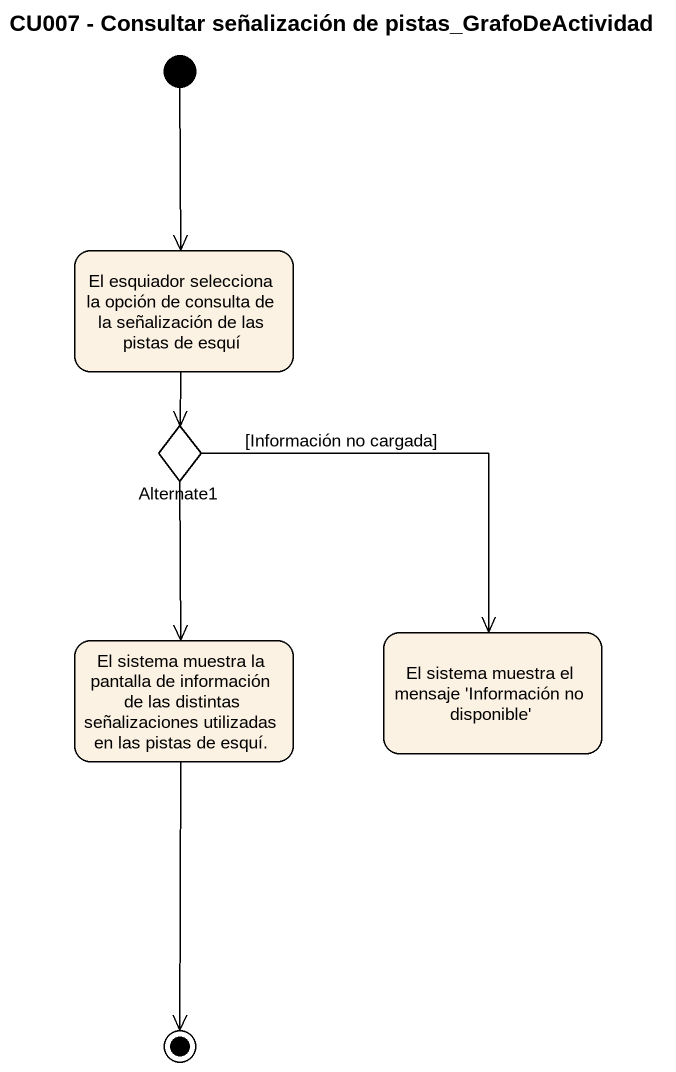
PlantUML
@startuml
title CU007 - Consultar señalización de pistas_GrafoDeActividad
hide empty description
state "El esquiador selecciona la opción de consulta de la señalización de las pistas de esquí" as El_esquiador_selecciona_la
state Alternate1 <<choice>>
state "El sistema muestra la pantalla de información de las distintas señalizaciones utilizadas en las pistas de esquí." as El_sistema_muestra_la
state "El sistema muestra el mensaje 'Información no disponible'" as El_sistema_muestra_el
[*] --> El_esquiador_selecciona_la
El_esquiador_selecciona_la --> Alternate1
Alternate1 --> El_sistema_muestra_la
Alternate1 --> El_sistema_muestra_el : [Información no cargada]
El_sistema_muestra_la --> [*]
@enduml
